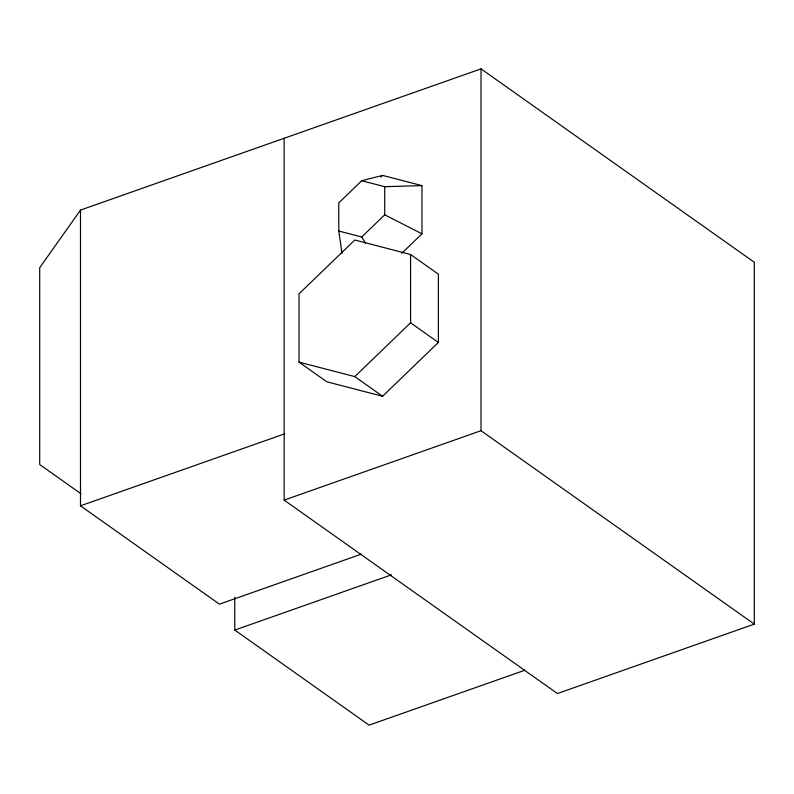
<?xml version="1.0" encoding="UTF-8"?>
<svg xmlns="http://www.w3.org/2000/svg" width="794" height="794" viewBox="0 0 794 794"><rect width="100%" height="100%" fill="white"/><g stroke="black" fill="none" stroke-linecap="round" stroke-linejoin="round"><path stroke-width="1.19" d="M284.153 138.275L284.153 500.111L557.428 693.529L754.3 624.114L754.3 262.278L481.025 68.86L80.492 210.082L39.7 267.717L39.7 464.53L80.988 493.749M401.833 253.236L421.961 233.823L421.961 185.617L382.589 175.395L361.746 180.724L338.78 202.887L338.78 231.014L342.016 253.355M380.842 177.082L382.589 175.395M338.78 231.014L361.746 236.969L384.713 214.817L384.713 186.689L361.746 180.724M299.02 362.124L354.799 376.604L410.577 322.791L410.577 254.497L354.799 240.016L299.02 293.83L299.02 362.124L326.81 381.795L382.589 396.275L438.367 342.462L438.367 274.168L410.577 254.497M80.492 210.082L80.492 505.818L284.153 434.01M284.153 500.111L481.025 430.705L754.3 624.114M361.429 554.103L219.442 604.165L80.492 505.818M234.776 597.187L234.776 630.069L391.521 574.806M524.675 670.285L369.091 725.14L234.776 630.069M384.713 186.689L421.961 185.617M384.713 214.817L421.961 233.823M410.577 322.791L438.367 342.462M354.799 376.604L382.589 396.275M361.746 236.969L365.419 243.123M481.025 68.86L481.025 430.705"/></g></svg>
